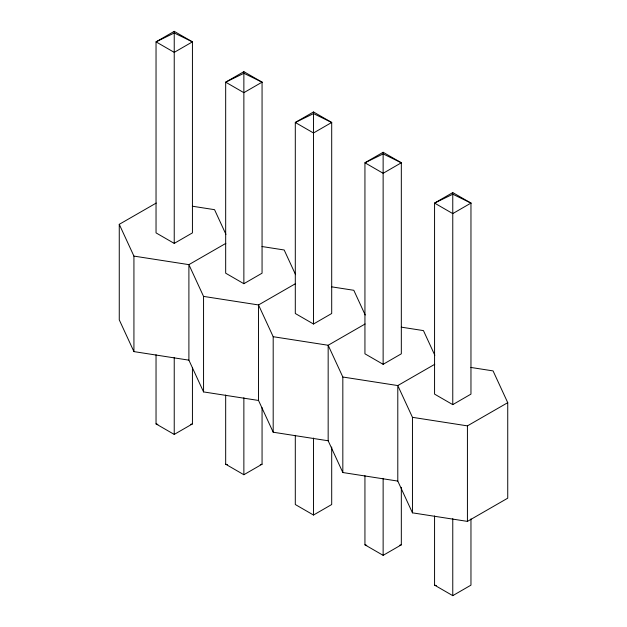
<?xml version="1.0" encoding="UTF-8"?>
<svg xmlns="http://www.w3.org/2000/svg" width="627" height="627" viewBox="0 0 627 627"><rect width="100%" height="100%" fill="white"/><g stroke="black" fill="none" stroke-linecap="round" stroke-linejoin="round"><path stroke-width="0.94" d="M174.235 31.35L156.037 41.86L156.037 232.883L174.235 243.394L192.434 232.883L192.434 41.86L174.235 31.35L174.235 243.394M243.864 71.658L225.673 82.168L225.673 273.192L243.864 283.702L262.062 273.192L262.062 82.168L243.864 71.658L243.864 283.702M313.5 111.967L295.301 122.477L295.301 313.5L313.5 324.01L331.699 313.5L331.699 122.477L313.5 111.967L313.5 324.01M383.136 152.275L364.938 162.777L364.938 353.808L383.136 364.318L401.327 353.808L401.327 162.777L383.136 152.275L383.136 364.318M452.765 192.583L434.566 203.085L434.566 394.117L452.765 404.627L470.963 394.117L470.963 203.085L452.765 192.583L452.765 404.627M156.037 354.71L156.037 423.915L174.235 434.417L192.434 423.915L192.434 367.383M225.673 395.018L225.673 464.223L243.864 474.725L262.062 464.223L262.062 407.691M295.301 435.326L295.301 504.523L313.5 515.033L331.699 504.523L331.699 447.027M364.938 475.634L364.938 544.832L383.136 555.342L401.327 544.832L401.327 487.336M434.566 515.943L434.566 585.14L452.765 595.65L470.963 585.14L470.963 518.866M470.893 367.453L493.073 370.902L507.737 402.667L507.737 498.175L467.428 521.39L412.456 512.839L397.792 481.081L342.828 472.531L328.164 440.773L273.192 432.222L258.528 400.465L203.556 391.914L188.899 360.157L133.927 351.606L119.263 319.848L119.263 224.333L156.217 203.062M225.845 243.37L188.899 264.641L133.927 256.098L119.263 224.333M295.482 283.678L258.528 304.949L203.556 296.399L188.899 264.641L188.899 360.157M365.11 323.987L328.164 345.258L273.192 336.707L258.528 304.949L258.528 400.465M434.746 364.295L397.792 385.566L342.828 377.015L328.164 345.258L328.164 440.773M397.792 481.081L397.792 385.566L412.456 417.323L467.428 425.874L507.737 402.667M190.624 424.377L192.434 423.915M260.26 464.685L262.062 464.223M399.524 545.302L401.327 544.832M192.364 206.22L214.544 209.677L225.947 234.373M261.992 246.529L284.172 249.985L295.583 274.681M331.628 286.837L353.808 290.293L365.212 314.989M401.256 327.145L423.444 330.601L434.848 355.297M156.037 423.915L157.871 424.377M225.673 464.223L227.499 464.685M364.938 544.832L366.764 545.302M434.566 585.14L436.4 585.61M467.428 425.874L467.428 521.39M452.765 518.654L452.765 595.65M412.456 417.323L412.456 512.839M383.136 478.346L383.136 555.342M342.828 377.015L342.828 472.531M313.5 438.038L313.5 515.033M273.192 336.707L273.192 432.222M243.864 397.73L243.864 474.725M203.556 296.399L203.556 391.914M174.235 357.421L174.235 434.417M133.927 256.098L133.927 351.606M192.434 41.86L174.235 52.362L156.037 41.86L174.267 32.988L192.434 41.86M262.062 82.168L243.864 92.671L225.673 82.168L243.903 73.296L262.062 82.168M331.699 122.477L313.5 132.979L295.301 122.477L313.539 113.605L331.699 122.477M401.327 162.777L383.136 173.287L364.938 162.777L383.168 153.913L401.327 162.777M470.963 203.085L452.765 213.595L434.566 203.085L452.804 194.221L470.963 203.085"/></g></svg>
